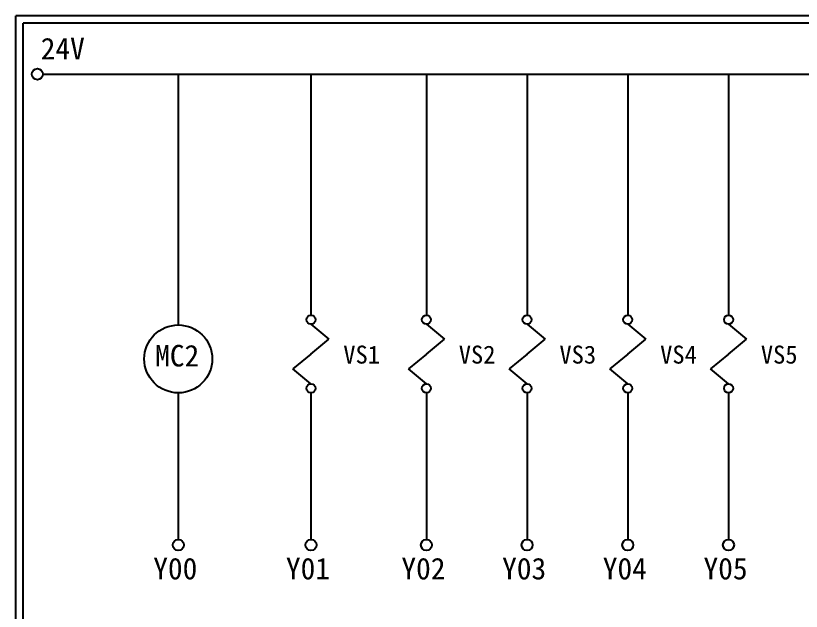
# Model space of a CAD drawing. Extents: x 926 to 1213, y 3 to 207.
# Drawn here: x 925.7 to 1056.7, y 107.6 to 207 of the extents above; entities that cross this region are included whole.
import ezdxf

# ---------------------------------------------------------------- set-up
doc = ezdxf.new("R2010")
doc.units = 0
doc.layers.add('圖框層', color=7, linetype='CONTINUOUS')
doc.layers.add('標尺寸層', color=3, linetype='CONTINUOUS')
doc.styles.add('STSL', font='KAIU.TTF')

msp = doc.modelspace()

# ---------------------------------------------------------------- linework, layer by layer
at = {"layer": '圖框層', "color": 7}
for p, q in [((1212.74, 206.97), (925.74, 206.97)), ((925.74, 3), (925.74, 206.97)), ((1211.49, 205.72), (926.99, 205.72)), ((926.99, 4.25), (926.99, 205.72))]:
    msp.add_line(p, q, dxfattribs=at)
at = {"layer": '標尺寸層', "color": 7}
for p, q in [((930.28, 197.22), (1207.88, 197.22)), ((952.84, 197.22), (952.84, 155.39)), ((974.96, 197.22), (974.96, 157.03)), ((994.21, 197.22), (994.21, 157.03)), ((1011, 197.22), (1011, 157.03)), ((1027.78, 197.22), (1027.78, 157.03)), ((1044.57, 197.22), (1044.57, 157.03)), ((974.96, 155.53), (977.96, 153.04)), ((994.21, 155.53), (997.22, 153.04)), ((1011, 155.53), (1014, 153.04)), ((1027.78, 155.53), (1030.79, 153.04)), ((1044.57, 155.53), (1047.57, 153.04)), ((974.96, 150.55), (977.96, 153.04)), ((994.21, 150.55), (997.22, 153.04)), ((1011, 150.55), (1014, 153.04)), ((1027.78, 150.55), (1030.79, 153.04)), ((1044.57, 150.55), (1047.57, 153.04)), ((974.96, 150.55), (971.96, 148.06)), ((994.21, 150.55), (991.21, 148.06)), ((1011, 150.55), (1007.99, 148.06)), ((1027.78, 150.55), (1024.78, 148.06)), ((1044.57, 150.55), (1041.57, 148.06)), ((974.96, 145.57), (971.96, 148.06)), ((994.21, 145.57), (991.21, 148.06)), ((1011, 145.57), (1007.99, 148.06)), ((1027.78, 145.57), (1024.78, 148.06)), ((1044.57, 145.57), (1041.57, 148.06)), ((952.84, 144.07), (952.84, 119.62)), ((974.96, 144.07), (974.96, 119.62)), ((994.21, 144.07), (994.21, 119.62)), ((1011, 144.07), (1011, 119.62)), ((1027.78, 144.07), (1027.78, 119.62)), ((1044.57, 144.07), (1044.57, 119.62))]:
    msp.add_line(p, q, dxfattribs=at)
for centre, radius in [((929.36, 197.22), 0.92), ((974.96, 156.28), 0.751), ((994.21, 156.28), 0.751), ((1011, 156.28), 0.751), ((1027.78, 156.28), 0.751), ((1044.57, 156.28), 0.751), ((952.84, 149.73), 5.66), ((974.96, 144.82), 0.751), ((994.21, 144.82), 0.751), ((1011, 144.82), 0.751), ((1027.78, 144.82), 0.751), ((1044.57, 144.82), 0.751), ((952.84, 118.7), 0.92), ((974.96, 118.7), 0.92), ((994.21, 118.7), 0.92), ((1011, 118.7), 0.92), ((1027.78, 118.7), 0.92), ((1044.57, 118.7), 0.92)]:
    msp.add_circle(centre, radius, dxfattribs=at)

# ---------------------------------------------------------------- texts
at = {"layer": '圖框層', "color": 4, "style": 'STSL'}
for s, height, p in [('24V', 3.6, (929.91, 199.68)), ('MC2', 3.6, (948.99, 148.47)), ('VS1', 3, (980.35, 148.95)), ('VS2', 3, (999.6, 148.95)), ('VS3', 3, (1016.38, 148.95)), ('VS4', 3, (1033.17, 148.95)), ('VS5', 3, (1049.96, 148.95)), ('Y00', 3.6, (948.67, 112.96)), ('Y01', 3.6, (970.79, 112.96)), ('Y02', 3.6, (990.04, 112.96)), ('Y03', 3.6, (1006.83, 112.96)), ('Y04', 3.6, (1023.61, 112.96)), ('Y05', 3.6, (1040.4, 112.96))]:
    msp.add_text(s, height=height, dxfattribs=at).set_placement(p)

doc.saveas('drawing.dxf')
